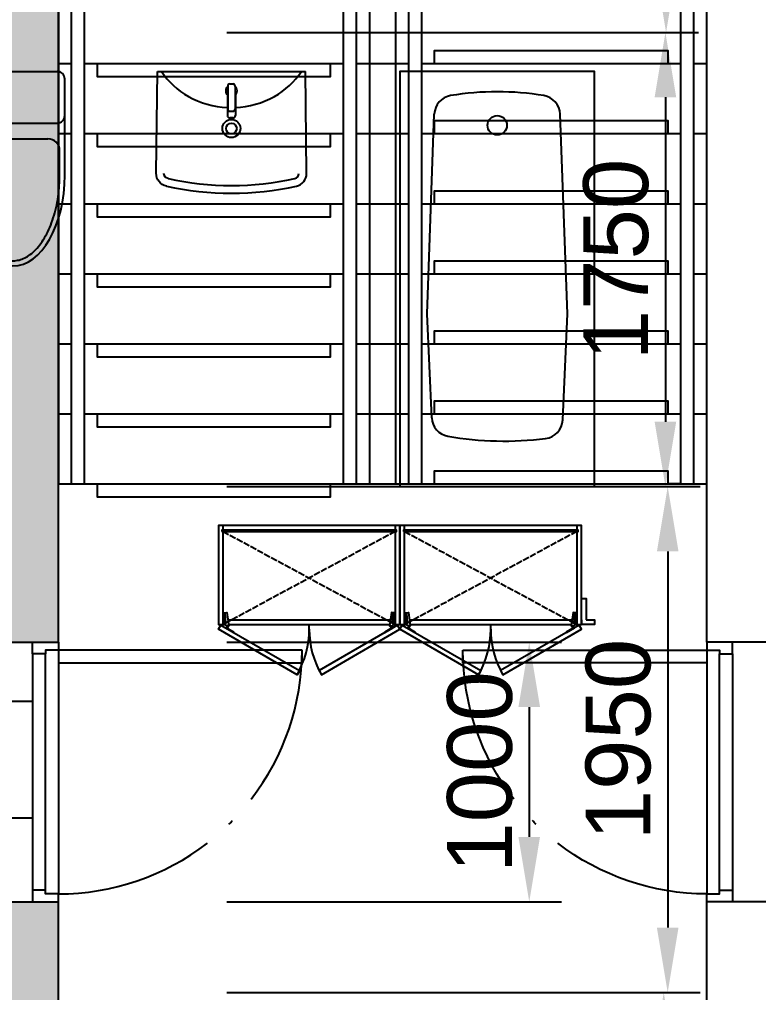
# Model space of a CAD drawing. Header units: millimetres. Extents: x 140860 to 617150, y 61650 to 208518.
# Drawn here: x 548640 to 551490, y 100277 to 104027 of the extents above; entities that cross this region are included whole.
import ezdxf

# ---------------------------------------------------------------- set-up
doc = ezdxf.new("R2010")
doc.units = ezdxf.units.MM
doc.linetypes.add('ACAD_ISO04W100', pattern=[30, 24, -3, 0, -3])
for name, color, linetype in [('DIM', 3, 'Continuous'), ('FUN', 3, 'Continuous'), ('HAT', 9, 'Continuous'), ('WAL', 2, 'Continuous'), ('WIN', 4, 'Continuous')]:
    doc.layers.add(name, color=color, linetype=linetype)
doc.styles.get("Standard").update_dxf_attribs({"font": 'arial.ttf'})
doc.dimstyles.new('치수100', dxfattribs={"dimscale": 100, "dimtxt": 2.5, "dimasz": 2.5, "dimexe": 1.25, "dimexo": 8, "dimtad": 1, "dimtxsty": 'Standard', "dimcen": 2.5, "dimadec": 0, "dimazin": 0, "dimtfac": 1, "dimtmove": 0, "dimatfit": 1, "dimfxl": 1, "dimarcsym": 0})

# ---------------------------------------------------------------- blocks, each defined once
blk = doc.blocks.new('*U16')
at = {"color": 8}
for p, q in [((57.83243725977809, 412.6049635290074), (27.5215481273226, 395.1049635290001)), ((57.83243725977809, 412.6049635290074), (58.69803708331528, 411.1057006556184)), ((57.83243725977809, 412.6049635290074), (58.69803708331528, 411.1057006556184)), ((642.1675627402219, 412.6049635290074), (641.3019629166847, 411.1057006556184)), ((642.1675627402219, 412.6049635290074), (641.3019629166847, 411.1057006556184)), ((642.1675627402219, 412.6049635290074), (672.4784518726774, 395.1049635290001)), ((25.39589974767296, 382), (18, 382)), ((18.00000000000364, 337.2207352556179), (18, 377.2207352556179)), ((18, 377.2207352556179), (27.56525603190312, 377.2207352556179)), ((25, 377.2207352556179), (25.00000000000728, 337.2207352556179)), ((27.5215481273226, 395.1049635290001), (28.38714795086344, 393.6057006556148)), ((28.38714795086344, 393.6057006556148), (58.69803708331528, 411.1057006556184)), ((33.82439095215523, 387.8136966245947), (31.01290458155563, 395.1216819531728)), ((38.38306119810295, 386.8394749202562), (32.95422119900832, 396.242501624849)), ((660.8489944619591, 382), (39.15100553804086, 382)), ((671.6128520491366, 393.6057006556148), (641.3019629166847, 411.1057006556184)), ((661.616938801897, 386.8394749202562), (667.0457788009917, 396.242501624849)), ((666.1756090478448, 387.8136966245947), (668.9870954184444, 395.1216819531728)), ((672.4784518726774, 395.1049635290001), (671.6128520491366, 393.6057006556148)), ((682, 377.2207352556179), (672.4347439680969, 377.2207352556179)), ((682, 382), (674.604100252327, 382)), ((675, 377.2207352556179), (674.9999999999927, 337.2207352556179)), ((681.9999999999964, 337.2207352556179), (682, 377.2207352556179)), ((663.5368516455978, 364), (36.46314835440216, 364)), ((18.00000000000364, 337.2207352556179), (25.82360810978935, 337.2207352556143)), ((681.9999999999964, 337.2207352556179), (674.1763918902107, 337.2207352556143)), ((18, 0), (682, 0))]:
    blk.add_line(p, q, dxfattribs=at)
at = {"color": 1, "linetype": 'ACAD_ISO04W100'}
for p, q in [((18, 23.00000000000001), (682, 382)), ((682, 23), (18, 382))]:
    blk.add_line(p, q, dxfattribs=at)
at = {"color": 1}
blk.add_line((350, 400.0000000000001), (350, 382), dxfattribs=at)
for points in [[(9, 384.4115427318802), (312.1088913245535, 559.4115427318801), (303.1088913245535, 575), (0, 400)], [(691, 384.4115427318802), (387.8911086754465, 559.4115427318801), (396.8911086754465, 575), (700, 400)], [(687, 23), (13, 23), (13, 18), (687, 18)]]:
    blk.add_lwpolyline(points, close=True)
for points in [[(18, 23.00000000000001), (18, 382), (0, 382), (0, 0), (18, 0), (18, 18.00000000000001)], [(682, 18), (682, 0), (700, 0), (700, 382), (682, 382), (682, 23)]]:
    blk.add_lwpolyline(points)
at = {"color": 8}
for points in [[(28.58840734937257, 376.7975155827044), (25.79029262526819, 337.5929220807047, 0.3918425513240941), (26.78361175336249, 336.3536033712262), (32.2137573515829, 335.5427447126494), (39.8232164833862, 386.501651758088), (29.36618043846829, 385.5508679813574, 0.8350501042338211)], [(671.4115926506274, 376.7975155827044), (674.2097073747318, 337.5929220807047, -0.3918425513240941), (673.2163882466375, 336.3536033712262), (667.7862426484171, 335.5427447126494), (660.1767835166138, 386.501651758088), (670.6338195615317, 385.5508679813574, -0.8350501042338211)]]:
    blk.add_lwpolyline(points, format="xyb", close=True, dxfattribs=at)
at = {"color": 1}
for centre, start, end in [((0, 400), 0, 29.99999999999525), ((700, 400), 150.0000000000048, 180)]:
    blk.add_arc(centre, 350, start, end, dxfattribs=at)
at = {"color": 8}
for centre, start, end in [((35.66415754245827, 385.269715162769), 125.8738505391867, 169.4815578102442), ((35.66415754245827, 385.269715162769), 20.90886654812198, 30.00000000006515), ((664.3358424575417, 385.269715162769), 149.9999999999372, 159.0911334518777), ((664.3358424575417, 385.269715162769), 10.51844218975505, 54.12614946082915)]:
    blk.add_arc(centre, 3.139519514975, start, end, dxfattribs=at)
blk = doc.blocks.new('*U21')
at = {"linetype": 'ByBlock'}
for p, q in [((-270.8180403887527, -934.6528562251478), (-242.6086058412329, -165.0826310257544)), ((270.8180403887527, -934.6528562251478), (242.6086058412911, -165.0826310257544)), ((-252.7516896781744, -1334.90223063383), (-270.8180403887527, -934.6528562251478)), ((252.366886356147, -1343.427321913477), (270.8180403887527, -934.6528562251478))]:
    blk.add_line(p, q, dxfattribs=at)
blk.add_lwpolyline([(375, -1600), (375, 0), (-375, 0), (-375, -1600)], close=True, dxfattribs=at)
at = {"color": 8, "linetype": 'ByBlock'}
blk.add_circle((0, -207.9659765504766), 37.28800328448415, dxfattribs=at)
at = {"linetype": 'ByBlock'}
for centre, radius, start, end in [((-167.3033704379923, -167.8430264252238), 75.35581106925383, 99.40444042378536, 177.9007007332555), ((0, -1177.954923998448), 1099.229076360236, 80.59555957621464, 99.40444042378536), ((167.3033704379923, -167.8430264252238), 75.35581106925383, 2.099299266744513, 80.59555957621464), ((-177.4725270441268, -1331.504299643042), 75.35581106925383, 182.584447541609, 260.0743967140647), ((177.0877237220993, -1340.029390922689), 75.35581106925383, 277.1708801944844, 357.4155524583911), ((28.16560482198838, -156.3516859589145), 1268.364908573683, 260.0743967140647, 277.1708801944844)]:
    blk.add_arc(centre, radius, start, end, dxfattribs=at)
blk = doc.blocks.new('세면대')
at = {"linetype": 'ByBlock'}
for p, q in [((-290.003082457959, -392.8606578905601), (-285, 0)), ((-285, 0), (285, 0)), ((289.9959575731773, -392.8631640308886), (285, 0)), ((-14.31500000040978, -56.50189361552475), (-14.31500000040978, -145.7478006154997)), ((-6.315000000409782, -48.50189361552475), (6.314999999594875, -48.50189361552475)), ((14.31499999959487, -56.50189361552475), (14.31499999959487, -145.7478006154997)), ((-15.55000000042492, -90.56348261551466), (-15.55000000042492, -170.5206376155256)), ((15.5499999995809, -90.56348261551466), (15.5499999995809, -170.5206376155256)), ((6.549999999580905, -179.5206376155256), (-6.550000000424916, -179.5206376155256)), ((-6.315000000409782, -153.7478006154997), (6.314999999594875, -153.7478006154997))]:
    blk.add_line(p, q, dxfattribs=at)
at = {"linetype": 'ByBlock', "flags": 128}
blk.add_lwpolyline([(-250.9165517679357, -442.2926908989321, -0.3547422127647641), (-290.003082457959, -392.8606578878826)], format="xyb", dxfattribs=at)
at = {"color": 8, "linetype": 'ByBlock', "flags": 128}
blk.add_lwpolyline([(-244.3709025913849, -413.0154902667855, -0.3547422127647641), (-260.0055148674001, -393.2426770623424)], format="xyb", dxfattribs=at)
at = {"color": 8, "linetype": 'ByBlock'}
for radius in [35, 20.5]:
    blk.add_circle((-0.003822522819973528, -219.9999999922002), radius, dxfattribs=at)
at = {"linetype": 'ByBlock'}
for centre, radius, start, end in [((-19.50010172228212, 165.0751373275416), 300, 213.3841971142533, 240.8234372636536), ((19.50010172379552, 165.0751373275416), 300, 299.1765627363463, 326.6158028857467), ((-4.074536263942719e-10, -75.00078661553562), 22, 130.5930280005534, 229.4069719994466), ((-6.315000000409782, -56.50189361552475), 8, 90, 180), ((6.314999999594875, -56.50189361552475), 8, 0, 90), ((-4.074536263942719e-10, -75.00078661553562), 22, 310.5930280005534, 49.4069719994466), ((7.566995918750763e-10, 200.0000000014552), 340, 240.8234372636536, 267.3786462751156), ((7.566995918750763e-10, 200.0000000014552), 340, 272.6213537248843, 299.1765627363463), ((-6.315000000409782, -145.7478006154997), 8, 180, 270), ((6.314999999594875, -145.7478006154997), 8, 270, 0), ((-6.550000000424916, -170.5206376155256), 9, 180, 270), ((6.549999999580905, -170.5206376155256), 9, 270, 0), ((240.0000000007567, -393.4989520240924), 50, 282.6022648408175, 0), ((7.566995918750763e-10, 680.0000000014552), 1150, 257.3973542640748, 282.6022648408175)]:
    blk.add_arc(centre, radius, start, end, dxfattribs=at)
at = {"color": 8, "linetype": 'ByBlock'}
for centre, radius, start, end in [((240.0000000007567, -393.4989520240924), 20, 282.6022648408175, 0), ((7.566995918750763e-10, 680.0000000014552), 1120, 257.3973542640748, 282.6022648408175)]:
    blk.add_arc(centre, radius, start, end, dxfattribs=at)
blk = doc.blocks.new('변기')
at = {"linetype": 'ByBlock'}
for p, q in [((-170, 0), (170, 0)), ((-200, -170), (-200, -30)), ((200, -170), (200, -30)), ((-200, -400), (-200, -170)), ((200, -400), (200, -170)), ((-170, -200), (170, -200))]:
    blk.add_line(p, q, dxfattribs=at)
at = {"color": 8, "linetype": 'ByBlock'}
for p, q in [((-135, -260), (135, -260)), ((-180, -400), (-180, -305)), ((180, -400), (180, -305))]:
    blk.add_line(p, q, dxfattribs=at)
at = {"linetype": 'ByBlock'}
for centre, start, end in [((-170, -30), 90, 180), ((170, -30), 0, 90), ((-170, -170), 180, 270), ((170, -170), 270, 0)]:
    blk.add_arc(centre, 30, start, end, dxfattribs=at)
at = {"color": 8, "linetype": 'ByBlock'}
for centre, start, end in [((-135, -305), 90, 180), ((135, -305), 0, 90)]:
    blk.add_arc(centre, 45, start, end, dxfattribs=at)
at = {"linetype": 'ByBlock'}
blk.add_ellipse((0, -400), major_axis=(0, 350), ratio=0.5714285714285714, start_param=1.570796326794897, end_param=4.71238898038469, dxfattribs=at)
at = {"color": 8, "linetype": 'ByBlock'}
blk.add_open_spline([(-180, -400), (-180, -410.1869004060864), (-179.737068768969, -420.3737896171515), (-178.2407227293588, -449.3055829998339), (-176.3692516685696, -467.9422658626572), (-170.8901910792629, -504.3552809737739), (-167.2825622314704, -522.1311054452672), (-158.455969899398, -556.2889102018671), (-153.2369236826198, -572.6703141845646), (-141.3755887649313, -603.5445995853515), (-134.7331985352212, -618.0366984325228), (-120.2795419677277, -644.6962279897416), (-112.4683967551391, -656.8623965625302), (-97.76943517650943, -676.193515076593), (-91.04517423934885, -683.8718285585637), (-77.25466170304571, -697.4726792827132), (-70.18939994546236, -703.3947055382305), (-55.89650753105525, -713.4413286920171), (-48.67054824641673, -717.5662787153269), (-34.19613736044266, -724.0524116611923), (-26.94872659628163, -726.4157034574891), (-12.48389185441192, -729.4529474471929), (-5.264666746661533, -730.1294300145819), (9.17451320530381, -729.8300357399858), (16.39796660290449, -728.853833959729), (30.87045982579002, -725.2043495799298), (38.12071580227348, -722.5283627119497), (52.58147146520787, -715.4053534099949), (59.79063865021453, -710.9565408830531), (74.01882360427408, -700.2634868618916), (81.0362507708196, -694.0191327387583), (94.69767450718791, -679.7889108514064), (101.340818278899, -671.8036053588148), (114.0764682589215, -654.2129837679677), (120.1686878114415, -644.6082209926099), (131.6474024810886, -623.948990536097), (137.0338545710838, -612.8949118353776), (146.9718783139542, -589.5416991841048), (151.5234756357095, -577.2428279505693), (159.6882727687189, -551.629446074774), (163.3015033920237, -538.315129532537), (169.5106557827676, -510.9183960576775), (172.1065982791479, -496.8361419421271), (176.2260578537825, -468.1639678392094), (177.7495858392795, -453.5741983404732), (179.5725336485775, -425.9711006616126), (180, -412.9855691744015), (180, -400)], degree=3, knots=[1.570796326794897, 1.570796326794897, 1.570796326794897, 1.570796326794897, 1.661060001279006, 1.661060001279006, 1.828273719406259, 1.828273719406259, 1.995487437533511, 1.995487437533511, 2.162701155660764, 2.162701155660764, 2.329914873788017, 2.329914873788017, 2.497128591915269, 2.497128591915269, 2.628390990860684, 2.628390990860684, 2.759653389806098, 2.759653389806098, 2.890915788751512, 2.890915788751512, 3.022178187696926, 3.022178187696926, 3.15344058664234, 3.15344058664234, 3.284702985587754, 3.284702985587754, 3.415965384533168, 3.415965384533168, 3.547227783478582, 3.547227783478582, 3.678490182423996, 3.678490182423996, 3.80975258136941, 3.80975258136941, 3.941014980314824, 3.941014980314824, 4.072277379260238, 4.072277379260238, 4.203539778205652, 4.203539778205652, 4.334802177151066, 4.334802177151066, 4.46606457609648, 4.46606457609648, 4.597326975041894, 4.597326975041894, 4.71238898038469, 4.71238898038469, 4.71238898038469, 4.71238898038469], dxfattribs=at)
blk = doc.blocks.new('*U4')
at = {"color": 8}
for p, q in [((30, 0), (970, 0)), ((955, -50), (45, -50)), ((45, -100), (955, -100))]:
    blk.add_line(p, q, dxfattribs=at)
for points in [[(30, 940), (30, 0), (80, 0), (80, 940)], [(0, -100), (0, 0), (30, 0), (30, -50), (45, -50), (45, -100)], [(1000, -100), (1000, 0), (970, 0), (970, -50), (955, -50), (955, -100)]]:
    blk.add_lwpolyline(points, close=True)
at = {"color": 1, "linetype": 'Continuous'}
for start, end in [(52.31933070049661, 90), (44.39046755650496, 45.60953244334923), (0, 37.68066929935719)]:
    blk.add_arc((30, 0), 940, start, end, dxfattribs=at)
blk = doc.blocks.new('*D109')
at = {"layer": 'Defpoints', "color": 0, "transparency": 16777216}
for p in [(548639.5315063708, 105277.531924489), (546989.5315063708, 103976.8497476398), (548639.5315063708, 103976.8497476398)]:
    blk.add_point(p, dxfattribs=at)
at = {"layer": 'DIM', "color": 0, "lineweight": -2, "transparency": 16777216}
for p, q in [((546989.5315063708, 104776.8497476398), (546989.5315063708, 105402.531924489)), ((548639.5315063708, 104776.8497476398), (548639.5315063708, 105402.531924489)), ((547239.5315063708, 105277.531924489), (548389.5315063708, 105277.531924489))]:
    blk.add_line(p, q, dxfattribs=at)
at = {"layer": 'DIM', "color": 0, "transparency": 16777216}
for points in [[(547239.5315063708, 105319.1985911557), (547239.5315063708, 105235.8652578223), (546989.5315063708, 105277.531924489)], [(548389.5315063708, 105319.1985911557), (548389.5315063708, 105235.8652578223), (548639.5315063708, 105277.531924489)]]:
    blk.add_solid(points, dxfattribs=at)
at = {"layer": 'DIM', "color": 0, "transparency": 16777216, "insert": (547814.5315063708, 105467.6751714194), "char_height": 250, "attachment_point": 5}
blk.add_mtext('1650', dxfattribs=at)
blk = doc.blocks.new('*D111')
at = {"layer": 'Defpoints', "color": 0, "transparency": 16777216}
for p in [(548639.531506371, 101626.8497476398), (548639.531506371, 100626.8497476398), (550605.3273164271, 100626.8497476398)]:
    blk.add_point(p, dxfattribs=at)
at = {"layer": 'DIM', "color": 0, "lineweight": -2, "transparency": 16777216}
for p, q in [((549439.531506371, 101626.8497476398), (550730.3273164271, 101626.8497476398)), ((550605.3273164271, 101376.8497476398), (550605.3273164271, 100876.8497476398)), ((549439.531506371, 100626.8497476398), (550730.3273164271, 100626.8497476398))]:
    blk.add_line(p, q, dxfattribs=at)
at = {"layer": 'DIM', "color": 0, "transparency": 16777216}
for points in [[(550563.6606497605, 101376.8497476398), (550646.9939830938, 101376.8497476398), (550605.3273164271, 101626.8497476398)], [(550563.6606497605, 100876.8497476398), (550646.9939830938, 100876.8497476398), (550605.3273164271, 100626.8497476398)]]:
    blk.add_solid(points, dxfattribs=at)
at = {"layer": 'DIM', "color": 0, "transparency": 16777216, "insert": (550415.1840694966, 101126.8497476397), "char_height": 250, "attachment_point": 5, "rotation": 90}
blk.add_mtext('1000', dxfattribs=at)
blk = doc.blocks.new('*D112')
at = {"layer": 'Defpoints', "color": 0, "transparency": 16777216}
for p in [(548639.531506371, 103976.8497476399), (548639.531506371, 102226.8497476398), (551130.4090161048, 102226.8497476398)]:
    blk.add_point(p, dxfattribs=at)
at = {"layer": 'DIM', "color": 0, "lineweight": -2, "transparency": 16777216}
for p, q in [((549439.531506371, 103976.8497476399), (551255.4090161048, 103976.8497476399)), ((551130.4090161048, 103726.8497476399), (551130.4090161048, 102476.8497476398)), ((549439.531506371, 102226.8497476398), (551255.4090161048, 102226.8497476398))]:
    blk.add_line(p, q, dxfattribs=at)
at = {"layer": 'DIM', "color": 0, "transparency": 16777216}
for points in [[(551088.7423494381, 103726.8497476399), (551172.0756827714, 103726.8497476399), (551130.4090161048, 103976.8497476399)], [(551088.7423494381, 102476.8497476398), (551172.0756827714, 102476.8497476398), (551130.4090161048, 102226.8497476398)]]:
    blk.add_solid(points, dxfattribs=at)
at = {"layer": 'DIM', "color": 0, "transparency": 16777216, "insert": (550940.2657691742, 103101.8497476397), "char_height": 250, "attachment_point": 5, "rotation": 90}
blk.add_mtext('1750', dxfattribs=at)
blk = doc.blocks.new('*D113')
at = {"layer": 'Defpoints', "color": 0, "transparency": 16777216}
for p in [(548639.531506371, 102226.8497476398), (548639.531506371, 100276.8497476398), (551139.269280591, 100276.8497476398)]:
    blk.add_point(p, dxfattribs=at)
at = {"layer": 'DIM', "color": 0, "lineweight": -2, "transparency": 16777216}
for p, q in [((549439.531506371, 102226.8497476398), (551264.269280591, 102226.8497476398)), ((551139.269280591, 101976.8497476398), (551139.269280591, 100526.8497476398)), ((549439.531506371, 100276.8497476398), (551264.269280591, 100276.8497476398))]:
    blk.add_line(p, q, dxfattribs=at)
at = {"layer": 'DIM', "color": 0, "transparency": 16777216}
for points in [[(551097.6026139244, 101976.8497476398), (551180.9359472577, 101976.8497476398), (551139.269280591, 102226.8497476398)], [(551097.6026139244, 100526.8497476398), (551180.9359472577, 100526.8497476398), (551139.269280591, 100276.8497476398)]]:
    blk.add_solid(points, dxfattribs=at)
at = {"layer": 'DIM', "color": 0, "transparency": 16777216, "insert": (550949.1260336605, 101251.8497476397), "char_height": 250, "attachment_point": 5, "rotation": 90}
blk.add_mtext('1950', dxfattribs=at)
blk = doc.blocks.new('*D114')
at = {"layer": 'Defpoints', "color": 0, "transparency": 16777216}
for p in [(548639.531506371, 100276.8497476398), (548639.531506371, 96426.8497476398), (551124.0238579335, 96426.8497476398)]:
    blk.add_point(p, dxfattribs=at)
at = {"layer": 'DIM', "color": 0, "lineweight": -2, "transparency": 16777216}
for p, q in [((549439.531506371, 100276.8497476398), (551249.0238579335, 100276.8497476398)), ((551124.0238579335, 100026.8497476398), (551124.0238579335, 96676.8497476398)), ((549439.531506371, 96426.8497476398), (551249.0238579335, 96426.8497476398))]:
    blk.add_line(p, q, dxfattribs=at)
at = {"layer": 'DIM', "color": 0, "transparency": 16777216}
for points in [[(551082.3571912668, 100026.8497476398), (551165.6905246001, 100026.8497476398), (551124.0238579335, 100276.8497476398)], [(551082.3571912668, 96676.8497476398), (551165.6905246001, 96676.8497476398), (551124.0238579335, 96426.8497476398)]]:
    blk.add_solid(points, dxfattribs=at)
at = {"layer": 'DIM', "color": 0, "transparency": 16777216, "insert": (550933.7953449729, 98351.84974763964), "char_height": 250, "attachment_point": 5, "rotation": 90}
blk.add_mtext('3850', dxfattribs=at)
blk = doc.blocks.new('*D99')
at = {"layer": 'Defpoints', "color": 0, "transparency": 16777216}
for p in [(548639.531506371, 104976.8497476398), (551132.9240092272, 104976.8497476398), (548639.531506371, 103976.8497476399)]:
    blk.add_point(p, dxfattribs=at)
at = {"layer": 'DIM', "color": 0, "lineweight": -2, "transparency": 16777216}
for p, q in [((549439.531506371, 104976.8497476398), (551257.9240092272, 104976.8497476398)), ((551132.9240092272, 104226.8497476399), (551132.9240092272, 104726.8497476398)), ((549439.531506371, 103976.8497476399), (551257.9240092272, 103976.8497476399))]:
    blk.add_line(p, q, dxfattribs=at)
at = {"layer": 'DIM', "color": 0, "transparency": 16777216}
for points in [[(551091.2573425606, 104726.8497476398), (551174.5906758938, 104726.8497476398), (551132.9240092272, 104976.8497476398)], [(551091.2573425606, 104226.8497476399), (551174.5906758938, 104226.8497476399), (551132.9240092272, 103976.8497476399)]]:
    blk.add_solid(points, dxfattribs=at)
at = {"layer": 'DIM', "color": 0, "transparency": 16777216, "insert": (550942.7807622966, 104476.8497476397), "char_height": 250, "attachment_point": 5, "rotation": 90}
blk.add_mtext('1000', dxfattribs=at)

msp = doc.modelspace()

# ---------------------------------------------------------------- hatches: boundary and pattern name
at = {"layer": 'HAT', "true_color": 0x939598}
h = msp.add_hatch(color=252, dxfattribs=at)
h.dxf.hatch_style = 1
h.paths.add_polyline_path([(540939.5315063708, 105056.8497476398), (540939.5315063708, 105126.8497476398), (539839.5315063708, 105126.8497476398), (539839.5315063708, 100276.8497476398), (539839.5315063708, 99576.84974763978), (540139.5315063708, 99576.84974763978), (540139.5315063708, 100276.8497476398), (543389.5315063708, 100276.8497476398), (543389.5315063708, 101626.8497476398), (543589.5315063708, 101626.8497476398), (543589.5315063708, 101776.8497476398), (543239.5315063708, 101776.8497476398), (543239.5315063708, 100426.8497476398), (540139.5315063708, 100426.8497476398), (540139.5315063708, 104826.8497476398), (540939.5315063708, 104826.8497476398)])
h.paths.add_polyline_path([(545839.5315063708, 105126.8497476398), (543939.5315063708, 105126.8497476398), (543939.5315063708, 104826.8497476398), (545539.5315063708, 104826.8497476398), (545539.5315063708, 103826.8497476398), (545539.5315063708, 103769.8497476398), (545539.5315063708, 103751.8497476398), (545539.5315063709, 101776.8497476398), (544489.5315063708, 101776.8497476398), (544489.5315063708, 101626.8497476398), (545689.5315063708, 101626.8497476398), (545689.5315063708, 102076.8497476398), (545889.5315063708, 102076.8497476398), (545889.5315063708, 102226.8497476398), (545689.5315063708, 102226.8497476398), (545689.5315063708, 103826.8497476398), (548489.5315063708, 103826.8497476398), (548489.5315063708, 102226.8497476398), (547739.5315063708, 102226.8497476398), (546689.5315063708, 102226.8497476398), (546689.5315063708, 102076.8497476398), (546889.5315063708, 102076.8497476398), (546889.5315063708, 101626.8497476398), (546989.5315063708, 101626.8497476398), (546989.5315063708, 102076.8497476398), (548489.5315063708, 102076.8497476398), (548489.5315063708, 101626.8497476398), (548789.5315063708, 101626.8497476398), (548789.5315063708, 102226.8497476398), (548789.5315063708, 104126.8497476398), (545839.5315063708, 104126.8497476398)])
h.paths.add_polyline_path([(548789.5315063708, 100276.8497476398), (548789.5315063708, 100626.8497476398), (548689.5315063708, 100626.8497476398), (548489.5315063708, 100626.8497476398), (548489.5315063708, 100426.8497476398), (546989.5315063708, 100426.8497476398), (546889.5315063708, 100426.8497476398), (544739.5315063708, 100426.8497476398), (544739.5315063708, 100276.8497476398), (548489.5315063708, 100276.8497476398), (548489.5315063708, 98576.84974763978), (548719.5315063708, 98576.84974763978), (548789.5315063708, 98576.84974763978)])
h.paths.add_polyline_path([(548789.5315063708, 97476.84974763978), (548489.5315063708, 97476.84974763978), (548489.5315063708, 96576.84974763978), (545839.5315063708, 96576.84974763978), (545839.5315063708, 97476.84974763978), (544489.5315063708, 97476.84974763978), (544489.5315063708, 96626.84974763978), (544589.5315063708, 96626.84974763978), (544589.5315063708, 97376.84974763978), (545739.5315063708, 97376.84974763978), (545739.5315063708, 97016.84974763978), (545739.5315063708, 96576.84974763978), (545739.5315063708, 95676.84974763978), (545379.5315063708, 95676.84974763978), (544589.5315063708, 95676.84974763978), (544589.5315063708, 95726.84974763978), (544489.5315063708, 95726.84974763978), (544489.5315063708, 95676.84974763978), (540139.5315063708, 95676.84974763978), (540139.5315063708, 96376.84974763979), (539909.5315063708, 96376.84974763979), (539839.5315063708, 96376.84974763978), (539839.5315063708, 95376.84974763978), (546039.5315063708, 95376.84974763978), (546039.5315063708, 96276.84974763978), (548789.5315063708, 96276.84974763978)])
at = {"layer": 'HAT'}
h = msp.add_hatch(dxfattribs=at)
h.set_pattern_fill('_USER', color=256, scale=450, double=1, pattern_type=0)
h.set_pattern_definition([(0, (126795, 150.0000000000437), (0, 450), []), (90, (126795, 150.0000000000437), (-450, 2.755455298081545e-14), [])])
h.paths.add_polyline_path([(548689.5315063708, 101581.8497476398), (548689.5315063708, 101626.8497476398), (548489.5315063708, 101626.8497476398), (548489.5315063708, 101694.8497476398), (548434.7084209069, 101694.8497476398), (548430.5315063708, 101692.4382049079), (548439.5315063708, 101676.8497476398), (548136.4226150461, 101501.8497476398), (548127.4226150461, 101517.4382049079), (548127.8237264906, 101517.6697867083, -0.1185881400518532), (548089.5315063708, 101676.8497476398, -0.1185881400518531), (548051.2392862509, 101517.6697867083), (548051.6403976954, 101517.4382049079), (548042.6403976954, 101501.8497476398), (547739.5315063708, 101676.8497476398), (547436.4226150461, 101501.8497476398), (547427.4226150461, 101517.4382049079), (547427.8237264906, 101517.6697867083, -0.1185881400518532), (547389.5315063708, 101676.8497476398), (547389.5315063708, 101694.8497476398), (547080.7086397167, 101694.8497476398), (547079.0988631872, 101692.0615329018), (547081.5945812949, 101675.3482468647), (547098.229543454, 101665.7440469842), (547097.3639436306, 101664.2447841108), (547067.053054498, 101681.7447841108), (547072.3859975433, 101690.9817124191), (547053.5456294268, 101692.6947328463), (547057.5315063708, 101694.8497476398), (547065.3188330946, 101739.340042199, -0.3714350189971891), (547066.3151181241, 101740.4961442685), (547071.7452637223, 101741.3070029271), (547075.9946547251, 101712.8497476398), (547090.8239854793, 101712.8497476398), (547389.5315063708, 101874.3497476398), (547057.5315063708, 102053.8497476398), (547052.5315063708, 102053.8497476398), (547052.5315063708, 102076.8497476398), (546989.5315063708, 102076.8497476398), (546989.5315063708, 101626.8497476398), (546989.5315063708, 101586.8497476398), (546989.5315063708, 100466.8497476398), (546989.5315063708, 100426.8497476398), (548489.5315063708, 100426.8497476398), (548489.5315063708, 100626.8497476398), (548689.5315063708, 100626.8497476398), (548689.5315063708, 100671.8497476398)])

# ---------------------------------------------------------------- linework, layer by layer
for p, q in [((549989.5315063708, 104396.8497476398), (549989.5315063708, 102236.8497476398)), ((550089.5315063708, 104396.8497476398), (550089.5315063708, 102236.8497476398)), ((548789.5315063708, 103856.8497476398), (548839.5315063708, 103856.8497476398)), ((548889.5315063708, 103856.8497476398), (549889.5315063708, 103856.8497476398)), ((549939.5315063708, 103856.8497476398), (550139.5315063708, 103856.8497476398)), ((550189.5315063708, 103856.8497476398), (551189.5315063708, 103856.8497476398)), ((551239.5315063708, 103856.8497476398), (551289.5315063708, 103856.8497476398)), ((548789.5315063708, 103586.8497476398), (548839.5315063708, 103586.8497476398)), ((548889.5315063708, 103586.8497476398), (549889.5315063708, 103586.8497476398)), ((549939.5315063708, 103586.8497476398), (550139.5315063708, 103586.8497476398)), ((550189.5315063708, 103586.8497476398), (551189.5315063708, 103586.8497476398)), ((551239.5315063708, 103586.8497476398), (551289.5315063708, 103586.8497476398)), ((548789.5315063708, 103316.8497476398), (548839.5315063708, 103316.8497476398)), ((548889.5315063708, 103316.8497476398), (549889.5315063708, 103316.8497476398)), ((549939.5315063708, 103316.8497476398), (550139.5315063708, 103316.8497476398)), ((550189.5315063708, 103316.8497476398), (551189.5315063708, 103316.8497476398)), ((551239.5315063708, 103316.8497476398), (551289.5315063708, 103316.8497476398)), ((548789.5315063708, 103046.8497476398), (548839.5315063708, 103046.8497476398)), ((548889.5315063708, 103046.8497476398), (549889.5315063708, 103046.8497476398)), ((549939.5315063708, 103046.8497476398), (550139.5315063708, 103046.8497476398)), ((550189.5315063708, 103046.8497476398), (551189.5315063708, 103046.8497476398)), ((551239.5315063708, 103046.8497476398), (551289.5315063708, 103046.8497476398)), ((548789.5315063708, 102776.8497476398), (548839.5315063708, 102776.8497476398)), ((548889.5315063708, 102776.8497476398), (549889.5315063708, 102776.8497476398)), ((549939.5315063708, 102776.8497476398), (550139.5315063708, 102776.8497476398)), ((550189.5315063708, 102776.8497476398), (551189.5315063708, 102776.8497476398)), ((551239.5315063708, 102776.8497476398), (551289.5315063708, 102776.8497476398)), ((548789.5315063708, 102506.8497476398), (548839.5315063708, 102506.8497476398)), ((548889.5315063708, 102506.8497476398), (549889.5315063708, 102506.8497476398)), ((549939.5315063708, 102506.8497476398), (550139.5315063708, 102506.8497476398)), ((550189.5315063708, 102506.8497476398), (551189.5315063708, 102506.8497476398)), ((551239.5315063708, 102506.8497476398), (551289.5315063708, 102506.8497476398)), ((548789.5315063708, 102236.8497476398), (551289.5315063708, 102236.8497476398)), ((550189.5315063708, 102236.8497476398), (550239.5315063708, 102236.8497476398)), ((551189.5315063708, 102236.8497476398), (551139.5315063708, 102236.8497476398))]:
    msp.add_line(p, q)
for points in [[(551289.5315063708, 102236.8497476398), (551289.5315063708, 105596.8497476398), (548789.5315063708, 105596.8497476398), (548789.5315063708, 102236.8497476398)], [(551239.5315063708, 102236.8497476398), (551239.5315063708, 105546.8497476398), (548839.5315063708, 105546.8497476398), (548839.5315063708, 102236.8497476398)], [(551189.5315063708, 102236.8497476398), (551189.5315063708, 105496.8497476398), (548889.5315063708, 105496.8497476398), (548889.5315063708, 102236.8497476398)], [(549889.5315063708, 102236.8497476398), (549889.5315063708, 104496.8497476398), (550189.5315063708, 104496.8497476398), (550189.5315063708, 102236.8497476398)], [(549939.5315063708, 102236.8497476398), (549939.5315063708, 104446.8497476398), (550139.5315063708, 104446.8497476398), (550139.5315063708, 102236.8497476398)], [(550239.5315063708, 103856.8497476398), (550239.5315063708, 103906.8497476398), (551139.5315063708, 103906.8497476398), (551139.5315063708, 103856.8497476398)], [(548939.5315063708, 103856.8497476398), (548939.5315063708, 103806.8497476398), (549839.5315063708, 103806.8497476398), (549839.5315063708, 103856.8497476398)], [(550239.5315063708, 103586.8497476398), (550239.5315063708, 103636.8497476398), (551139.5315063708, 103636.8497476398), (551139.5315063708, 103586.8497476398)], [(548939.5315063708, 103586.8497476398), (548939.5315063708, 103536.8497476398), (549839.5315063708, 103536.8497476398), (549839.5315063708, 103586.8497476398)], [(550239.5315063708, 103316.8497476398), (550239.5315063708, 103366.8497476398), (551139.5315063708, 103366.8497476398), (551139.5315063708, 103316.8497476398)], [(548939.5315063708, 103316.8497476398), (548939.5315063708, 103266.8497476398), (549839.5315063708, 103266.8497476398), (549839.5315063708, 103316.8497476398)], [(550239.5315063708, 103046.8497476398), (550239.5315063708, 103096.8497476398), (551139.5315063708, 103096.8497476398), (551139.5315063708, 103046.8497476398)], [(548939.5315063708, 103046.8497476398), (548939.5315063708, 102996.8497476398), (549839.5315063708, 102996.8497476398), (549839.5315063708, 103046.8497476398)], [(550239.5315063708, 102776.8497476398), (550239.5315063708, 102826.8497476398), (551139.5315063708, 102826.8497476398), (551139.5315063708, 102776.8497476398)], [(548939.5315063708, 102776.8497476398), (548939.5315063708, 102726.8497476398), (549839.5315063708, 102726.8497476398), (549839.5315063708, 102776.8497476398)], [(550239.5315063708, 102506.8497476398), (550239.5315063708, 102556.8497476398), (551139.5315063708, 102556.8497476398), (551139.5315063708, 102506.8497476398)], [(548939.5315063708, 102506.8497476398), (548939.5315063708, 102456.8497476398), (549839.5315063708, 102456.8497476398), (549839.5315063708, 102506.8497476398)], [(550239.5315063708, 102236.8497476398), (550239.5315063708, 102286.8497476398), (551139.5315063708, 102286.8497476398), (551139.5315063708, 102236.8497476398)], [(548939.5315063708, 102236.8497476398), (548939.5315063708, 102186.8497476398), (549839.5315063708, 102186.8497476398), (549839.5315063708, 102236.8497476398)]]:
    msp.add_lwpolyline(points)
at = {"layer": 'FUN'}
for p in [(550806.919317974, 101712.8497476397), (550824.919317974, 101694.8497476397)]:
    msp.add_line(p, (550806.919317974, 101694.8497476397), dxfattribs=at)
msp.add_lwpolyline([(550824.919317974, 101712.8497476397), (550856.919317974, 101712.8497476397), (550856.919317974, 101694.8497476397), (550806.919317974, 101694.8497476397), (550806.919317974, 101794.8497476397), (550824.919317974, 101794.8497476397)], close=True, dxfattribs=at)
at = {"layer": 'WAL'}
for p, q in [((548789.5315063708, 102226.8497476398), (548789.5315063708, 104126.8497476398)), ((551289.5315063708, 102226.8497476398), (551289.5315063708, 104126.8497476398)), ((548789.5315063708, 101626.8497476398), (548789.5315063708, 102226.8497476398)), ((551289.5315063708, 101626.8497476398), (551289.5315063708, 102226.8497476398)), ((548489.5315063708, 101626.8497476398), (548789.5315063708, 101626.8497476398)), ((551589.5315063708, 101626.8497476398), (551289.5315063708, 101626.8497476398)), ((548489.5315063708, 100626.8497476398), (548789.5315063708, 100626.8497476398)), ((548789.5315063708, 100276.8497476398), (548789.5315063708, 100626.8497476398)), ((551289.5315063708, 100276.8497476398), (551289.5315063708, 100626.8497476398)), ((551589.5315063708, 100626.8497476398), (551289.5315063708, 100626.8497476398)), ((548789.5315063708, 98576.84974763978), (548789.5315063708, 100276.8497476398)), ((551289.5315063708, 98576.84974763973), (551289.5315063708, 100276.8497476398))]:
    msp.add_line(p, q, dxfattribs=at)

# ---------------------------------------------------------------- block references
at = {"layer": 'FUN'}
for name, p in [('변기', (548614.419317974, 103826.8497476397)), ('세면대', (549456.919317974, 103826.8497476397)), ('*U21', (550481.919317974, 103826.8497476397))]:
    msp.add_blockref(name, p, dxfattribs=at)
at = {"layer": 'FUN', "rotation": 180}
for p in [(550106.919317974, 102076.8497476397), (550806.919317974, 102076.8497476397)]:
    msp.add_blockref('*U16', p, dxfattribs=at)
at = {"layer": 'WIN', "rotation": 270}
msp.add_blockref('*U4', (548789.5315063708, 101626.8497476398), dxfattribs=at)
at = {"layer": 'WIN', "xscale": -1, "rotation": 90}
msp.add_blockref('*U4', (551289.5315063708, 101626.8497476398), dxfattribs=at)

# ---------------------------------------------------------------- dimensions: what is measured, and where the dimension line sits
at = {"layer": 'DIM'}
dim = msp.add_linear_dim(base=(548639.5315063708, 105277.531924489), p1=(546989.5315063708, 103976.8497476398), p2=(548639.5315063708, 103976.8497476398), dimstyle='치수100', dxfattribs=at)
dim.commit()
dim.dimension.update_dxf_attribs({"geometry": '*D109', "text_midpoint": (547814.5315063708, 105467.6751714194)})
for base, p1, p2, picture, middle in [((551132.9240092272, 104976.8497476398), (548639.5315063708, 103976.8497476398), (548639.5315063708, 104976.8497476398), '*D99', (550942.7807622966, 104476.8497476397)), ((551130.4090161048, 102226.8497476398), (548639.5315063708, 103976.8497476398), (548639.5315063708, 102226.8497476398), '*D112', (550940.2657691742, 103101.8497476397)), ((551139.269280591, 100276.8497476398), (548639.5315063708, 102226.8497476398), (548639.5315063708, 100276.8497476398), '*D113', (550949.1260336605, 101251.8497476397)), ((550605.3273164271, 100626.8497476398), (548639.5315063708, 101626.8497476398), (548639.5315063708, 100626.8497476398), '*D111', (550415.1840694966, 101126.8497476397)), ((551124.0238579335, 96426.8497476398), (548639.5315063708, 100276.8497476398), (548639.5315063708, 96426.84974763978), '*D114', (550933.7953449729, 98351.84974763964))]:
    dim = msp.add_linear_dim(base=base, p1=p1, p2=p2, angle=90, dimstyle='치수100', dxfattribs=at)
    dim.commit()
    dim.dimension.update_dxf_attribs({"geometry": picture, "text_midpoint": middle})

doc.saveas('drawing.dxf')
